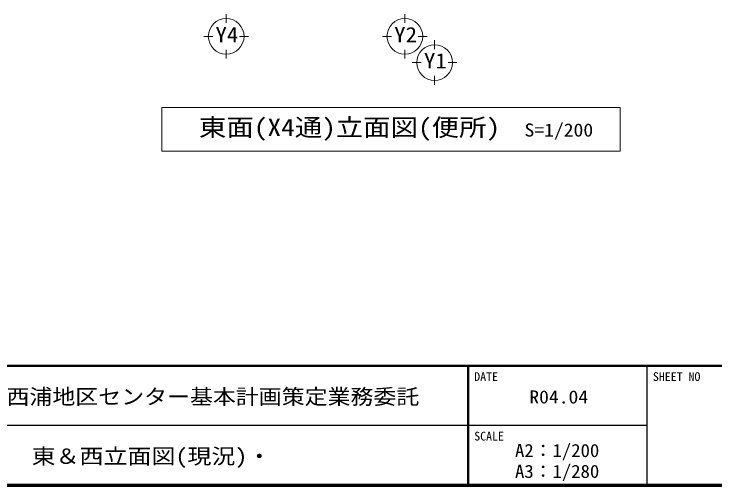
# Model space of a CAD drawing. Units: millimetres at full size, sheet at 1:200; details may follow other scales. Extents: x -55340 to 55340, y -38040 to 38040.
# Drawn here: x 12047 to 35585, y -38040 to -22183 of the extents above; entities that cross this region are included whole.
import ezdxf
from ezdxf.enums import TextEntityAlignment as Align

# ---------------------------------------------------------------- set-up
doc = ezdxf.new("R2010")
doc.units = ezdxf.units.MM
doc.header["$LTSCALE"] = 200
for name, color, linetype, lineweight in [('0-1_通り芯', 3, 'Continuous', 18), ('0-5_建具(ｻｯｼ)', 4, 'Continuous', 9), ('0-B_文字', 4, 'Continuous', 9), ('F-0_F-0ﾚｲﾔ', 5, 'Continuous', 50)]:
    doc.layers.add(name, color=color, linetype=linetype, lineweight=lineweight)
for name, color, linetype in [('F-4_F-4ﾚｲﾔ', 2, 'Continuous'), ('F-A_F-Aﾚｲﾔ', 7, 'Continuous'), ('F-B_F-Bﾚｲﾔ', 6, 'Continuous')]:
    doc.layers.add(name, color=color, linetype=linetype)
doc.styles.add('ＭＳ ゴシック', font='')
doc.styles.get('ＭＳ ゴシック').set_extended_font_data('MS Gothic')

msp = doc.modelspace()

# ---------------------------------------------------------------- linework, layer by layer
at = {"layer": '0-1_通り芯'}
for p, q in [((19171.2, -22183), (19171.2, -22483)), ((25171.2, -22183), (25171.2, -22483)), ((18721.2, -22933), (18421.2, -22933)), ((19921.2, -22933), (19621.2, -22933)), ((24721.2, -22933), (24421.2, -22933)), ((25921.2, -22933), (25621.2, -22933)), ((26171.2, -23065.6), (26171.2, -23365.6)), ((19171.2, -23683), (19171.2, -23383)), ((25171.2, -23683), (25171.2, -23383)), ((25721.2, -23815.6), (25421.2, -23815.6)), ((26921.2, -23815.6), (26621.2, -23815.6)), ((26171.2, -24565.6), (26171.2, -24265.6))]:
    msp.add_line(p, q, dxfattribs=at)
for centre in [(19171.2, -22933), (25171.2, -22933), (26171.2, -23815.6)]:
    msp.add_circle(centre, 600, dxfattribs=at)
at = {"layer": '0-B_文字'}
for p, q in [((17009.1, -25324), (32400.1, -25324)), ((32400.1, -25324), (32400.1, -26793.1))]:
    msp.add_line(p, q, dxfattribs=at)
msp.add_lwpolyline([(32400.1, -26793.1), (17009.1, -26793.1), (17009.1, -25324)], dxfattribs=at)
at = {"layer": 'F-0_F-0ﾚｲﾔ'}
for p, q in [((-55300, -34000), (55300, -34000)), ((27300, -34000), (27300, -38000)), ((-55340, -38040), (55340, -38040)), ((-55300, -38000), (55300, -38000))]:
    msp.add_line(p, q, dxfattribs=at)
at = {"layer": 'F-0_F-0ﾚｲﾔ', "color": 2, "lineweight": 25}
for p, q in [((33300, -34000), (33300, -38000)), ((-16700, -36000), (33300, -36000))]:
    msp.add_line(p, q, dxfattribs=at)

# ---------------------------------------------------------------- texts
at = {"layer": '0-1_通り芯', "color": 2, "style": 'ＭＳ ゴシック', "width": 1.1}
for s, p in [('Y4', (18811.5, -23287.2)), ('Y2', (24811.5, -23287.2)), ('Y1', (25811.5, -24164.7))]:
    msp.add_text(s, height=513.2, dxfattribs=at).set_placement(p, align=Align.BOTTOM_LEFT)
at = {"layer": '0-5_建具(ｻｯｼ)', "color": 6, "style": 'ＭＳ ゴシック', "width": 1.15}
msp.add_text('東面(X4通)立面図(便所)', height=586.5, dxfattribs=at).set_placement((18257.6, -26462.1), align=Align.BOTTOM_LEFT)
at = {"layer": '0-5_建具(ｻｯｼ)', "color": 2, "style": 'ＭＳ ゴシック', "width": 1.1}
msp.add_text('S=1/200', height=439.9, dxfattribs=at).set_placement((29189.5, -26432.2), align=Align.BOTTOM_LEFT)
at = {"layer": 'F-4_F-4ﾚｲﾔ', "style": 'ＭＳ ゴシック', "width": 1.05}
for s, p in [('A2：1/200', (28870, -37200)), ('A3：1/280', (28870, -37900))]:
    msp.add_text(s, height=439.9, dxfattribs=at).set_placement(p, align=Align.BOTTOM_LEFT)
at = {"layer": 'F-A_F-Aﾚｲﾔ', "style": 'ＭＳ ゴシック'}
for s, p in [('DATE', (27500, -34600)), ('SHEET NO', (33500, -34600)), ('SCALE', (27500, -36600))]:
    msp.add_text(s, height=293.3, dxfattribs=at).set_placement(p, align=Align.BOTTOM_LEFT)
at = {"layer": 'F-B_F-Bﾚｲﾔ', "style": 'ＭＳ ゴシック'}
for s, width, p in [('令和4年度 新西浦地区センター基本計画策定業務委託', 1.1, (7177.5, -35450)), ('東＆西立面図(現況)・', 1.15, (12637.5, -37450))]:
    msp.add_text(s, height=513.2, dxfattribs=dict(at, width=width)).set_placement(p, align=Align.BOTTOM_LEFT)
at = {"layer": 'F-B_F-Bﾚｲﾔ', "color": 2, "style": 'ＭＳ ゴシック', "width": 1.1}
msp.add_text('R04.04', height=439.9, dxfattribs=at).set_placement((29350, -35400), align=Align.BOTTOM_LEFT)

doc.saveas('drawing.dxf')
